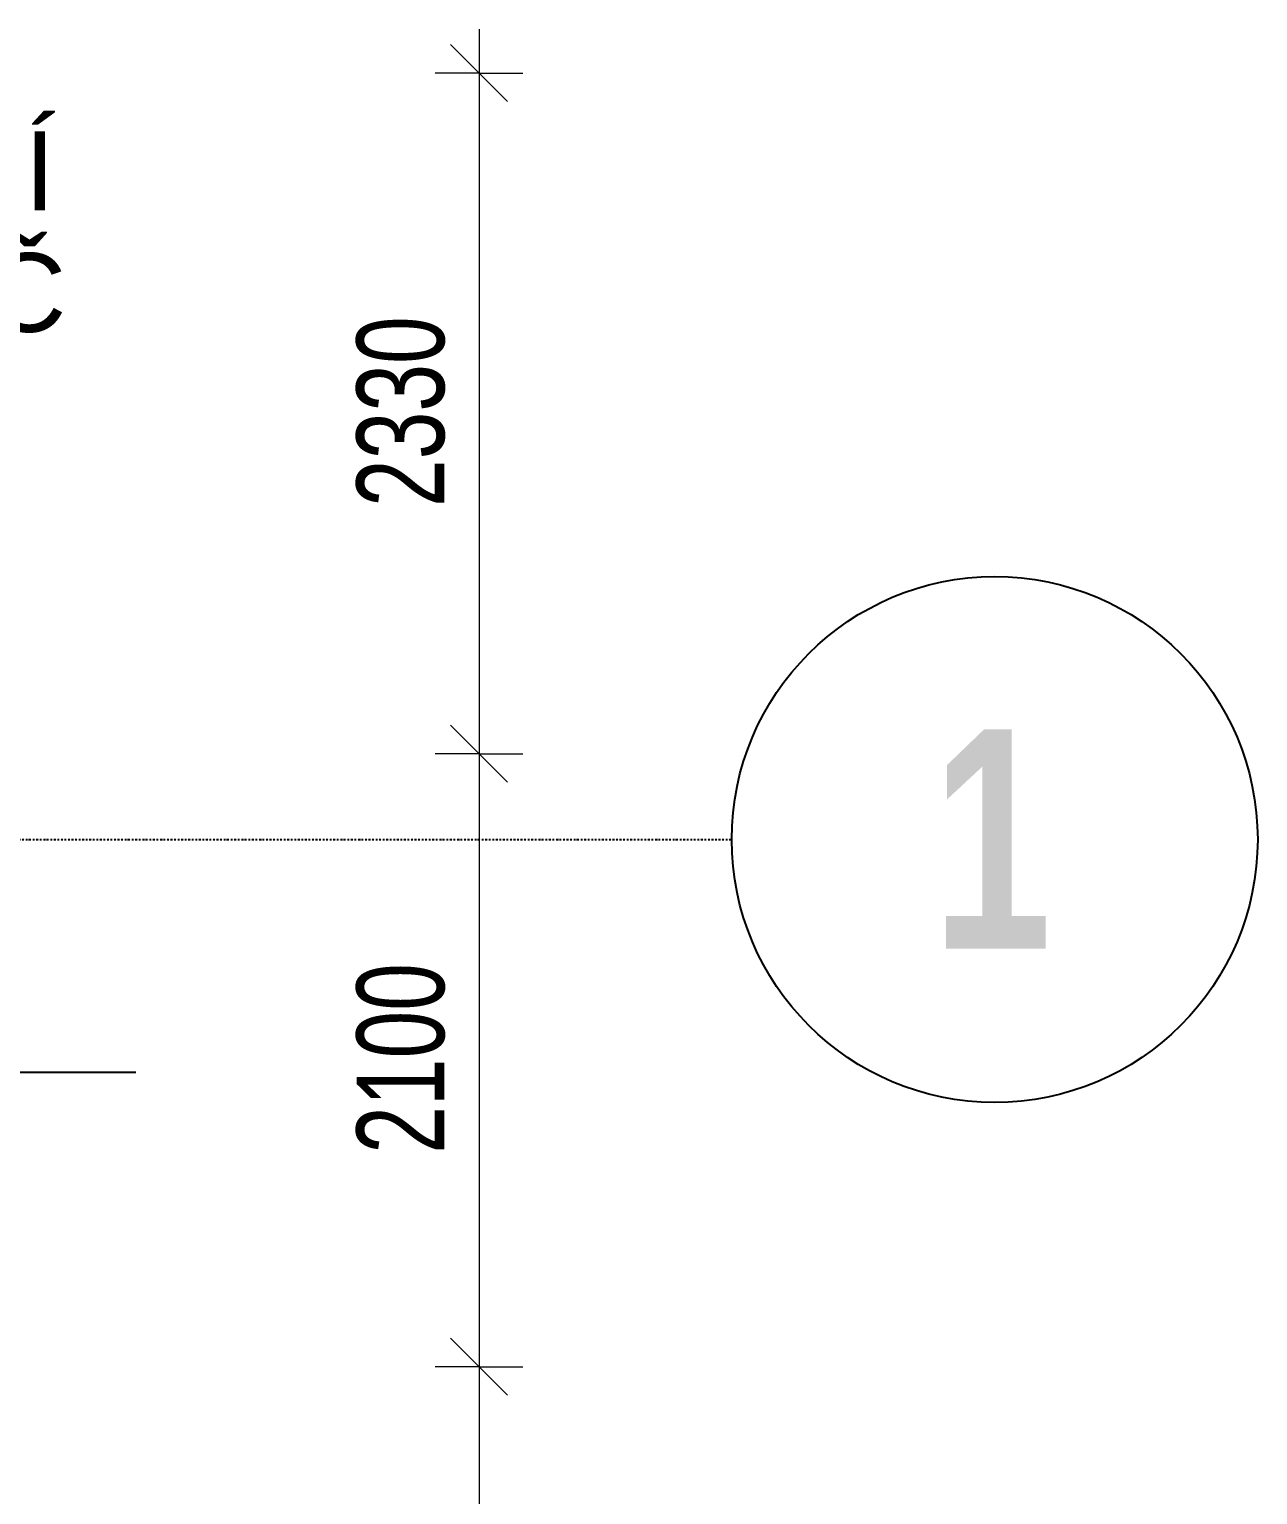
# Model space of a CAD drawing. Header units: millimetres. Extents: x 2179 to 48742, y 3478 to 161002.
# Drawn here: x 39585 to 43789, y 150848 to 155864 of the extents above; entities that cross this region are included whole.
import ezdxf

# ---------------------------------------------------------------- set-up
doc = ezdxf.new("R2010")
doc.units = ezdxf.units.MM
doc.linetypes.add('1_Čerchovaná 6_0mm', pattern=[12, 6, -3, 0, -3])
for name, color, linetype, lineweight in [('A-ANNO-DIMS', 7, 'Continuous', 9), ('A-ANNO-DIMS-150', 7, 'Continuous', 9), ('G-ANNO-DIMS-1', 7, 'Continuous', 25), ('G-ANNO-TEXT', 7, 'Continuous', 9)]:
    doc.layers.add(name, color=color, linetype=linetype, lineweight=lineweight)
for name, color, linetype, lineweight, true_color in [('S-GRID-1', 9, '1_Čerchovaná 6_0mm', 25, 0x808080), ('S-GRID-IDEN', 9, 'Continuous', 25, 0x808080), ('S-GRID-IDEN-1', 9, 'Continuous', 9, 0x808080)]:
    doc.layers.add(name, color=color, linetype=linetype, lineweight=lineweight, true_color=true_color)
doc.styles.add('Arial_1', font='arial.ttf', dxfattribs={"width": 0.7, "height": 300})
doc.styles.add('Arial_2', font='arial.ttf', dxfattribs={"height": 270})
doc.styles.add('Arial_B_1', font='arialbd.ttf', dxfattribs={"width": 0.7, "height": 750})
doc.dimstyles.new('Vnitřní_-_průhledné', dxfattribs={"dimscale": 304.8, "dimtxt": 306.07782, "dimasz": 0.639764, "dimexe": 0.492126, "dimexo": 0.0625, "dimgap": 0.098425, "dimtad": 1, "dimdec": 0, "dimrnd": 5, "dimzin": 0, "dimdsep": 46, "dimtxsty": 'Arial_1', "dimblk1": 'OBLIQUE', "dimblk2": 'OBLIQUE', "dimsah": 1, "dimcen": 0.09, "dimdle": 0.492126, "dimazin": 0, "dimtfac": 1, "dimtdec": 4, "dimtix": 1, "dimtmove": 0, "dimatfit": 3, "dimfxl": 0.492126, "dimfxlon": 1, "dimtvp": 1, "dimtolj": 1, "dimtzin": 0, "dimarcsym": 2})

# ---------------------------------------------------------------- blocks, each defined once
blk = doc.blocks.new('Osnova - 6mm-307864-1NP _ stroje')
at = {"layer": 'S-GRID-IDEN'}
blk.add_circle((0, 0), 6, dxfattribs=at)
blk = doc.blocks.new('DIMBLOCK38-1NP _ stroje')
at = {"layer": 'A-ANNO-DIMS-150'}
for p, q in [((41124.7, 155863.9), (41124.7, 153234.2)), ((41124.7, 155713.9), (40974.7, 155713.9)), ((41124.7, 155713.9), (41274.7, 155713.9)), ((41124.7, 153384.2), (40974.7, 153384.2)), ((41124.7, 153384.2), (41274.7, 153384.2))]:
    blk.add_line(p, q, dxfattribs=at)
at = {"layer": 'A-ANNO-DIMS-150', "lineweight": 18}
for p, q in [((41124.7, 155713.9), (41027.2, 155811.4)), ((41124.7, 155713.9), (41222.2, 155616.4)), ((41124.7, 153384.2), (41027.2, 153481.7)), ((41124.7, 153384.2), (41222.2, 153286.7))]:
    blk.add_line(p, q, dxfattribs=at)
at = {"layer": 'A-ANNO-DIMS-150', "color": 0, "insert": (40705.3, 154228.9), "char_height": 300, "width": 768.491, "attachment_point": 1, "rotation": 90, "line_spacing_factor": 0.941778, "style": 'Arial_1'}
blk.add_mtext('2330', dxfattribs=at)
blk = doc.blocks.new('_Oblique')
at = {"color": 0, "linetype": 'ByBlock', "lineweight": -2}
blk.add_line((-0.5, -0.5), (0.5, 0.5), dxfattribs=at)
blk = doc.blocks.new('DIMBLOCK43-1NP _ stroje')
at = {"layer": 'A-ANNO-DIMS-150'}
for p, q in [((41124.7, 153534.2), (41124.7, 151285.4)), ((41124.7, 153384.2), (40974.7, 153384.2)), ((41124.7, 153384.2), (41274.7, 153384.2)), ((41124.7, 151285.4), (40974.7, 151285.4)), ((41124.7, 151285.4), (41274.7, 151285.4))]:
    blk.add_line(p, q, dxfattribs=at)
at = {"layer": 'A-ANNO-DIMS-150', "lineweight": 18}
for p, q in [((41124.7, 153384.2), (41027.2, 153481.7)), ((41124.7, 153384.2), (41222.2, 153286.7)), ((41124.7, 151285.4), (41027.2, 151382.9)), ((41124.7, 151285.4), (41222.2, 151187.9))]:
    blk.add_line(p, q, dxfattribs=at)
at = {"layer": 'A-ANNO-DIMS-150', "color": 0, "insert": (40705.3, 152014.6), "char_height": 300, "width": 768.491, "attachment_point": 1, "rotation": 90, "line_spacing_factor": 0.941778, "style": 'Arial_1'}
blk.add_mtext('2100', dxfattribs=at)
blk = doc.blocks.new('DIMBLOCK44-1NP _ stroje')
at = {"layer": 'A-ANNO-DIMS-150', "lineweight": 18}
for p, q in [((41124.7, 151285.4), (41027.2, 151382.9)), ((41124.7, 151285.4), (41222.2, 151187.9)), ((41124.7, 148135.4), (41027.2, 148232.9)), ((41124.7, 148135.4), (41222.2, 148037.9))]:
    blk.add_line(p, q, dxfattribs=at)
at = {"layer": 'A-ANNO-DIMS-150'}
for p, q in [((41124.7, 151285.4), (40974.7, 151285.4)), ((41124.7, 151285.4), (41124.7, 148135.4)), ((41124.7, 151285.4), (41274.7, 151285.4)), ((41124.7, 148135.4), (40974.7, 148135.4)), ((41124.7, 148135.4), (41274.7, 148135.4))]:
    blk.add_line(p, q, dxfattribs=at)
at = {"layer": 'A-ANNO-DIMS-150', "color": 0, "char_height": 300, "attachment_point": 1, "rotation": 90, "line_spacing_factor": 0.941778, "style": 'Arial_1'}
for s, insert, width in [('1000(1350)', (41236.2, 148975.8), 1763.008), ('3X1000', (40705.3, 149213.6), 1192.291)]:
    blk.add_mtext(s, dxfattribs=dict(at, insert=insert, width=width))

msp = doc.modelspace()

# ---------------------------------------------------------------- linework, layer by layer
at = {"layer": 'G-ANNO-DIMS-1'}
msp.add_line((38450.2, 152293.6), (39950.2, 152293.6), dxfattribs=at)
at = {"layer": 'S-GRID-1'}
msp.add_line((15251.9, 153090.4), (41989.2, 153090.4), dxfattribs=at)

# ---------------------------------------------------------------- block references
at = {"layer": 'S-GRID-IDEN', "xscale": 149.9999999999999, "yscale": 149.9999999999999, "zscale": 149.9999999999999, "rotation": 269.9999999999995}
msp.add_blockref('Osnova - 6mm-307864-1NP _ stroje', (42889.2, 153090.4), dxfattribs=at)

# ---------------------------------------------------------------- texts
at = {"layer": 'G-ANNO-DIMS-1', "insert": (38858.9, 152742.2), "char_height": 300, "width": 819.03, "attachment_point": 1, "line_spacing_factor": 0.941778, "style": 'Arial_1', "bg_fill": 3, "box_fill_scale": 1.25, "bg_fill_color": 256, "bg_fill_true_color": 13158600, "bg_fill_transparency": 0}
msp.add_mtext('2.00°', dxfattribs=at)
at = {"layer": 'G-ANNO-TEXT', "insert": (37640, 155514.7), "char_height": 270, "width": 2417.088, "attachment_point": 1, "style": 'Arial_2', "bg_fill": 3, "box_fill_scale": 1.25, "bg_fill_color": 256, "bg_fill_true_color": 13158600, "bg_fill_transparency": 0}
msp.add_mtext('EL_HLAVNÍ', dxfattribs=at)
at = {"layer": 'S-GRID-IDEN-1', "insert": (42675.9, 153467.1), "char_height": 750, "width": 505.063, "attachment_point": 1, "style": 'Arial_B_1'}
msp.add_mtext('\\fArial|b1|i0|c238|p34|;\\W.7;1', dxfattribs=at)

# ---------------------------------------------------------------- dimensions: what is measured, and where the dimension line sits
at = {"layer": 'A-ANNO-DIMS'}
for base, p1, p2, override, picture, middle in [((41124.7, 153384.2), (40974.7, 155713.9), (40974.7, 153384.2), {"dimpost": '<>', "dimfxl": 2329.746782}, 'DIMBLOCK38-1NP _ stroje', (40941.5, 154549.1)), ((41124.7, 151285.4), (40974.7, 153384.2), (40974.7, 151285.4), {"dimpost": '<>', "dimfxl": 2098.800329}, 'DIMBLOCK43-1NP _ stroje', (40941.6, 152334.8))]:
    dim = msp.add_linear_dim(base=base, p1=p1, p2=p2, angle=90, dimstyle='Vnitřní_-_průhledné', override=override, dxfattribs=at)
    dim.commit()
    dim.dimension.update_dxf_attribs({"geometry": picture, "text_midpoint": middle})
dim = msp.add_linear_dim(base=(41124.7, 148135.4), p1=(40974.7, 151285.4), p2=(40974.7, 148135.4), angle=90, text='3X1000\\X1000(1350)', dimstyle='Vnitřní_-_průhledné', override={"dimpost": '<>', "dimfxl": 3150}, dxfattribs=at)
dim.commit()
dim.dimension.update_dxf_attribs({"geometry": 'DIMBLOCK44-1NP _ stroje', "text_midpoint": (41124.7, 149710.4)})

# ---------------------------------------------------------------- next in the draw order: texts
at = {"layer": 'G-ANNO-TEXT', "insert": (39187.8, 155098), "char_height": 270, "width": 625.316, "attachment_point": 1, "style": 'Arial_2', "bg_fill": 3, "box_fill_scale": 1.25, "bg_fill_color": 256, "bg_fill_true_color": 13158600, "bg_fill_transparency": 0}
msp.add_mtext('ĚČ', dxfattribs=at)

doc.saveas('drawing.dxf')
